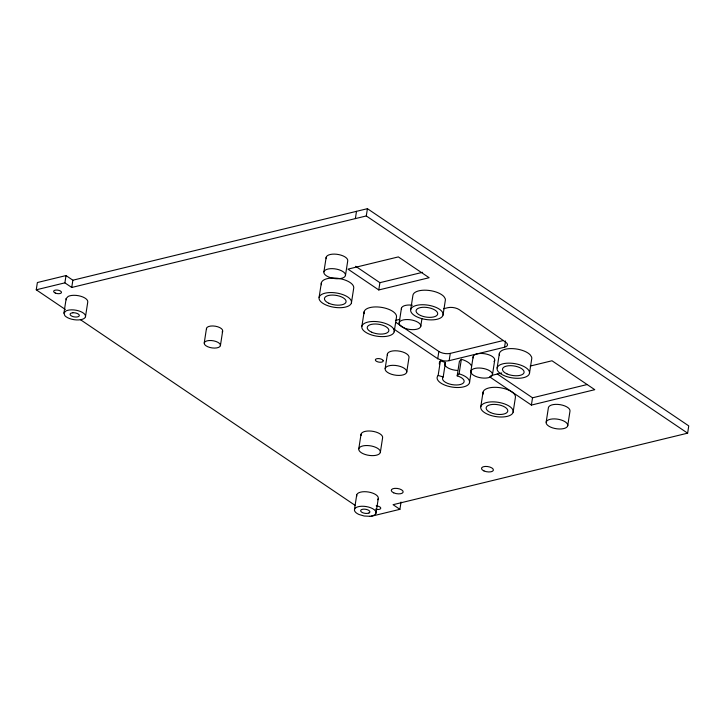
<?xml version="1.0" encoding="UTF-8"?>
<svg xmlns="http://www.w3.org/2000/svg" width="725" height="725" viewBox="0 0 725 725"><rect width="100%" height="100%" fill="white"/><g stroke="black" fill="none" stroke-linecap="round" stroke-linejoin="round"><path stroke-width="1.09" d="M65.341 309.466L36.25 289.801L37.374 282.532L66.02 275.572L72.863 280.203L367.421 208.682L688.75 425.892L687.626 433.169L393.068 504.691L399.91 509.322L401.034 502.044M687.626 433.169L366.288 215.95L71.739 287.472L64.887 282.85L66.02 275.572M63.936 313.064L65.93 310.952A10.938 4.83 8.8 0 1 82.478 312.466A10.938 4.83 8.8 0 1 80.801 319.689A10.938 4.83 8.8 0 1 64.833 315.665L63.936 313.064L66.183 298.528L68.177 296.416A10.938 4.83 8.8 0 1 80.81 296.271A10.938 4.83 8.8 0 1 87.734 302.18L85.487 316.725M71.739 287.472L72.863 280.203M204.242 342.916L206.489 328.371M220.409 345.662A8.202 3.625 8.8 0 0 208.99 340.542A8.202 3.625 8.8 0 0 207.567 346.668A8.202 3.625 8.8 0 0 220.409 345.662L222.657 331.117M319.1 297.386L321.356 282.841M323.903 271.875L326.159 257.33M345.453 275.536A10.938 4.83 8.8 0 0 330.247 268.703A10.938 4.83 8.8 0 0 328.343 276.868A10.938 4.83 8.8 0 0 345.453 275.536L347.71 260.991A10.938 4.83 8.8 0 0 336.618 254.248A10.938 4.83 8.8 0 0 326.241 258.617M355.377 218.606L356.501 211.328M351.426 302.878A16.403 7.241 8.8 0 0 328.606 292.637A16.403 7.241 8.8 0 0 325.761 304.881A16.403 7.241 8.8 0 0 351.426 302.878L353.682 288.333A16.403 7.241 8.8 0 0 337.034 278.219A16.403 7.241 8.8 0 0 321.483 284.762M366.288 215.95L367.421 208.682M361.875 326.304L364.131 311.759M378.776 289.955L347.982 269.129L398.351 256.904L429.146 277.72L378.776 289.955L379.9 282.678L355.64 266.274M358.793 448.757L361.041 434.212M354.471 509.467L356.718 494.921M385.156 368.545L387.413 353.999M394.201 331.787A16.403 7.241 8.8 0 0 371.381 321.556A16.403 7.241 8.8 0 0 368.536 333.799A16.403 7.241 8.8 0 0 394.201 331.787L396.457 317.251A16.403 7.241 8.8 0 0 379.818 307.137A16.403 7.241 8.8 0 0 364.258 313.68M399.194 322.761L401.442 308.225M380.344 452.409A10.938 4.83 8.8 0 0 365.128 445.585A10.938 4.83 8.8 0 0 363.234 453.75A10.938 4.83 8.8 0 0 380.344 452.409L382.592 437.873A10.938 4.83 8.8 0 0 371.499 431.13A10.938 4.83 8.8 0 0 361.123 435.489M376.021 513.128L378.269 498.582M410.722 309.566L412.969 295.021A16.403 7.241 8.8 0 1 426.545 290.227A16.403 7.241 8.8 0 1 443.954 296.616L445.177 298.591A16.403 7.241 8.8 0 1 445.295 300.513L443.048 315.058A16.403 7.241 8.8 0 1 417.373 317.061A16.403 7.241 8.8 0 1 420.228 304.817A16.403 7.241 8.8 0 1 443.048 315.058M406.716 372.197L408.963 357.661A10.938 4.83 8.8 0 0 408.882 356.374L408.066 355.06A10.938 4.83 8.8 0 0 395.08 350.773A10.938 4.83 8.8 0 0 387.494 355.277M420.745 326.422A10.938 4.83 8.8 0 0 405.529 319.598A10.938 4.83 8.8 0 0 403.626 327.763A10.938 4.83 8.8 0 0 420.745 326.422L421.959 318.592M443.555 308.732L447.814 307.699A8.202 3.625 8.8 0 1 459.242 309.638L505.724 342.218A8.202 3.625 8.8 0 1 504.564 347.212L449.156 360.669A8.202 3.625 8.8 0 1 443.202 360.733L437.728 358.721L438.852 351.453L395.796 322.344M471.612 366.216A16.403 7.241 8.8 0 0 461.354 359.274L459.097 373.819A16.403 7.241 8.8 0 1 468.513 384.422A16.403 7.241 8.8 0 1 447.552 386.053A16.403 7.241 8.8 0 1 438.145 375.459L440.392 360.914L445.458 362.409A10.938 4.83 8.8 0 0 457.312 370.421M461.354 359.274L459.423 361.313L457.176 375.858A10.938 4.83 8.8 0 1 463.456 382.927A10.938 4.83 8.8 0 1 449.482 384.014A10.938 4.83 8.8 0 1 443.202 376.955L445.458 362.409M449.156 360.669L450.279 353.392L503.513 340.469M470.888 371.227L473.135 356.682M469.492 382.682L471.395 370.375M480.793 406.689L483.049 392.143M492.438 374.888A10.938 4.83 8.8 0 0 477.222 368.064A10.938 4.83 8.8 0 0 475.319 376.221A10.938 4.83 8.8 0 0 492.438 374.888L494.686 360.343M497.123 367.974L499.38 353.438M504.564 347.212L505.524 340.977M513.119 412.181A16.403 7.241 8.8 0 0 490.299 401.94A16.403 7.241 8.8 0 0 487.454 414.183A16.403 7.241 8.8 0 0 513.119 412.181L515.375 397.635A16.403 7.241 8.8 0 0 498.728 387.522A16.403 7.241 8.8 0 0 483.176 394.065M529.458 373.466A16.403 7.241 8.8 0 0 506.63 363.225A16.403 7.241 8.8 0 0 503.784 375.468A16.403 7.241 8.8 0 0 529.458 373.466L531.706 358.92A16.403 7.241 8.8 0 0 531.579 356.999L530.365 355.023A16.403 7.241 8.8 0 0 510.88 348.598A16.403 7.241 8.8 0 0 499.507 355.359M530.147 366.08L551.997 360.769L594.772 389.688L531.398 405.076L532.522 397.798L497.187 373.919M546.17 422.122L548.417 407.577A10.938 4.83 8.8 0 1 560.289 404.695A10.938 4.83 8.8 0 1 569.968 411.238L567.72 425.783A10.938 4.83 8.8 0 1 550.61 427.116A10.938 4.83 8.8 0 1 552.504 418.95A10.938 4.83 8.8 0 1 567.72 425.783M457.176 375.858L459.097 373.819M36.25 289.801L64.887 282.85M379.9 282.678L422.603 272.31M395.442 320.414L399.738 319.372M490.807 375.632L501.727 372.976M532.522 397.798L587.159 384.54M371.272 516.272L399.91 509.322M438.145 375.459L443.202 376.955M489.547 376.782L531.398 405.076M393.729 328.987L437.728 358.721M80.357 319.616L355.313 505.488M66.183 298.528L66.274 299.806M376.202 505.869A3.96 1.749 8.8 0 1 380.734 508.352A3.96 1.749 8.8 0 1 375.441 509.168M356.8 496.199A10.938 4.83 8.8 0 1 368.59 492.039A10.938 4.83 8.8 0 1 377.616 499.743M206.552 329.331A8.202 3.625 8.8 0 1 215.398 326.214A8.202 3.625 8.8 0 1 222.167 331.987M401.523 309.502A10.938 4.83 8.8 0 1 412.371 305.198M473.217 357.969A10.938 4.83 8.8 0 1 485.007 353.8A10.938 4.83 8.8 0 1 494.033 361.503M450.279 353.392A8.202 3.625 8.8 0 1 438.852 351.453M439.54 364.575A16.403 7.241 8.8 0 1 440.392 360.914M368.98 512.974L368.155 513.264A4.649 2.048 8.8 0 1 361.675 512.158A4.649 2.048 8.8 0 1 362.337 509.331A4.649 2.048 8.8 0 1 368.817 510.427L369.442 510.971A4.649 2.048 8.8 0 1 368.98 512.974M72.826 312.774L71.802 312.928A4.649 2.048 8.8 0 0 71.141 315.765A4.649 2.048 8.8 0 0 77.62 316.861A4.649 2.048 8.8 0 0 78.282 314.034L77.403 313.553A4.649 2.048 8.8 0 0 72.826 312.774M369.687 516.291L364.149 516.01L358.911 514.46A10.938 4.83 8.8 0 1 357.697 506.866A10.938 4.83 8.8 0 1 374.2 509.666A10.938 4.83 8.8 0 1 369.687 516.291M506.956 373.892L504.899 372.759A10.938 4.83 8.8 0 1 506.449 366.098A10.938 4.83 8.8 0 1 521.683 368.681L523.169 369.949A10.938 4.83 8.8 0 1 520.133 375.351A10.938 4.83 8.8 0 1 506.956 373.892M406.625 370.919L405.819 369.596A10.938 4.83 8.8 0 0 392.823 365.318A10.938 4.83 8.8 0 0 385.247 369.822L386.053 371.146A10.938 4.83 8.8 0 0 399.049 375.423A10.938 4.83 8.8 0 0 406.625 370.919M383.172 360.615L382.882 360.135A3.96 1.749 8.8 0 0 378.169 358.585A3.96 1.749 8.8 0 0 375.423 360.216L375.713 360.697A3.96 1.749 8.8 0 0 380.426 362.246A3.96 1.749 8.8 0 0 383.172 360.615M55.254 293.009A3.96 1.749 8.8 0 0 61.462 292.528A3.96 1.749 8.8 0 0 55.943 290.054A3.96 1.749 8.8 0 0 55.254 293.009M371.708 332.213A10.938 4.83 8.8 0 0 388.817 330.872A10.938 4.83 8.8 0 0 373.602 324.048A10.938 4.83 8.8 0 0 371.708 332.213M328.933 303.295A10.938 4.83 8.8 0 0 346.042 301.962A10.938 4.83 8.8 0 0 330.827 295.129A10.938 4.83 8.8 0 0 328.933 303.295M490.626 412.597A10.938 4.83 8.8 0 0 507.736 411.265A10.938 4.83 8.8 0 0 492.52 404.432A10.938 4.83 8.8 0 0 490.626 412.597M420.545 315.484A10.938 4.83 8.8 0 0 437.655 314.142A10.938 4.83 8.8 0 0 422.448 307.318A10.938 4.83 8.8 0 0 420.545 315.484M483.974 470.933A6.018 2.655 8.8 0 0 493.39 470.199A6.018 2.655 8.8 0 0 485.016 466.447A6.018 2.655 8.8 0 0 483.974 470.933M393.729 492.846A6.018 2.655 8.8 0 0 403.145 492.112A6.018 2.655 8.8 0 0 394.781 488.36A6.018 2.655 8.8 0 0 393.729 492.846"/></g></svg>
